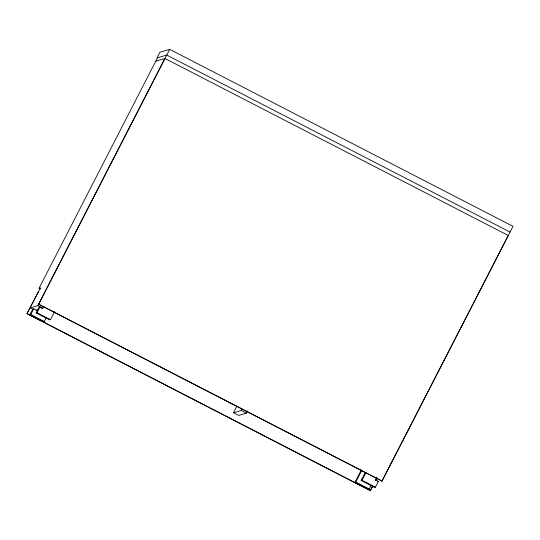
<?xml version="1.0" encoding="UTF-8"?>
<svg xmlns="http://www.w3.org/2000/svg" width="540" height="540" viewBox="0 0 540 540"><rect width="100%" height="100%" fill="white"/><g stroke="black" fill="none" stroke-linecap="round" stroke-linejoin="round"><path stroke-width="0.81" d="M40.541 289.008L39.069 288.252L157.511 57.794M372.776 486.135L370.292 490.658L27 313.673L38.664 291.283M27 313.673L40.433 287.847L39.069 288.252M46.116 317.804L44.24 321.455L43.376 321.712L29.93 314.779L32.873 309.049L33.736 308.799L36.45 310.203M29.93 314.779L30.794 314.523L33.736 308.799M33.075 309.406L30.132 307.888L37.834 305.627L164.808 58.563M38.759 304.135L169.709 49.343L513 226.328L382.057 481.12L38.57 304.189L382.057 481.12M54.587 311.594L50.456 319.626L49.599 319.882L36.153 312.95L39.096 307.22L39.953 306.97L42.674 308.374L41.816 308.624M36.153 312.95L37.01 312.694L39.953 306.97M43.753 306.781L42.984 308.279L37.834 305.627M247.543 410.9L246.388 413.14L238.68 415.409L233.53 412.756L236.966 406.073M233.53 412.756L241.238 410.488L242.008 408.989M371.061 485.426L369.225 489.004L368.361 489.254L354.915 482.321L361.3 469.901M354.915 482.321L355.779 482.072L361.787 470.381M376.805 477.839L375.671 480.046L378.385 481.451L375.442 487.175L374.585 487.424L361.139 480.492L365.269 472.46M361.139 480.492L361.996 480.242L365.756 472.939M370.292 490.658L372.587 486.189M375.651 480.236L376.799 478.001M375.84 480.182L376.988 477.947M381.868 481.174L508.288 235.487L164.997 58.502L155.743 61.229M169.709 49.343L159.935 52.218L156.992 57.942L166.766 55.067L510.057 232.052M36.052 310.318L38.36 309.636M377.527 481.7L378.385 481.451M241.238 410.488L246.388 413.14M37.01 312.694L50.456 319.626M361.996 480.242L375.442 487.175M30.794 314.523L44.24 321.455M355.779 482.072L369.225 489.004M27.189 313.619L370.481 490.604"/></g></svg>
